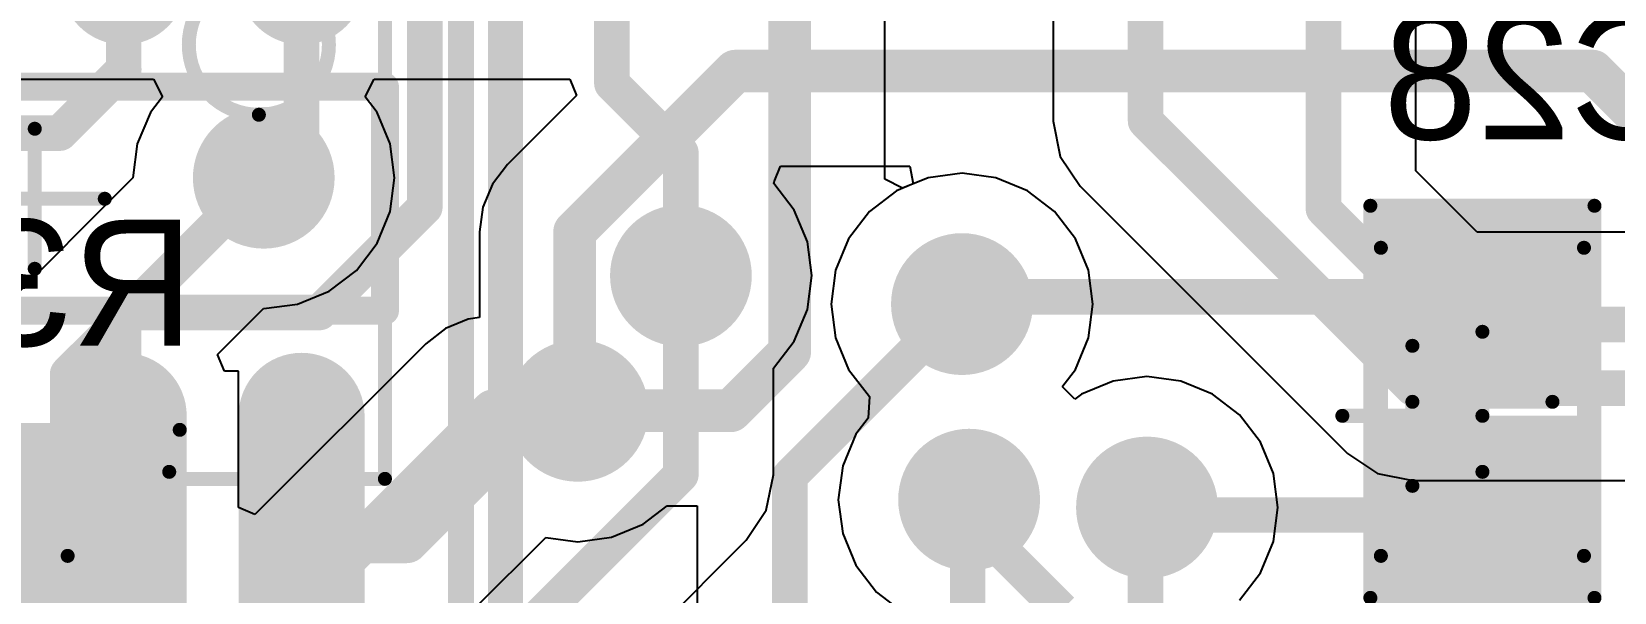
# Model space of a CAD drawing. Header units: millimetres. Extents: x 12 to 126, y 25 to 105.
# Drawn here: x 60.64 to 71.94, y 81.94 to 85.94 of the extents above; entities that cross this region are included whole.
import ezdxf

# ---------------------------------------------------------------- set-up
doc = ezdxf.new("R2010")
doc.units = ezdxf.units.MM
for name, color, linetype in [('BottomLayer', 5, 'Continuous'), ('BottomOverlay', 54, 'Continuous'), ('BottomPaste', 16, 'Continuous'), ('BottomSolder', 6, 'Continuous'), ('Mechanical13', 56, 'Continuous'), ('Mechanical15', 56, 'Continuous'), ('MultiLayer', 9, 'Continuous'), ('TopLayer', 1, 'Continuous'), ('TopOverlay', 2, 'Continuous'), ('TopPaste', 8, 'Continuous'), ('TopSolder', 216, 'Continuous'), ('ViaHoleLayer', 16, 'Continuous')]:
    doc.layers.add(name, color=color, linetype=linetype)

# ---------------------------------------------------------------- blocks, each defined once
blk = doc.blocks.new('SO8_M_24')
at = {"layer": 'Mechanical13', "const_width": 0.1}
for points in [[(-2, -2.5), (-2, 2.5)], [(2, 2.5), (-2, 2.5)], [(2, -2.5), (2, 2.5)], [(2, -2.5), (-2, -2.5)]]:
    blk.add_lwpolyline(points, dxfattribs=at)
at = {"layer": 'Mechanical13'}
for points, const_width in [([(-2.025, 2.5, 1), (-1.975, 2.5, 1)], 0.05), ([(-2.025, 2.5, 1), (-1.975, 2.5, 1)], 0.05), ([(1.975, 2.5, 1), (2.025, 2.5, 1)], 0.05), ([(1.975, 2.5, 1), (2.025, 2.5, 1)], 0.05), ([(-0.6, 1.6, 1), (-1.6, 1.6, 1)], 0.1), ([(-1.625, 1.6, 1), (-1.575, 1.6, 1)], 0.05), ([(-0.625, 1.6, 1), (-0.575, 1.6, 1)], 0.05), ([(-2.025, -2.5, 1), (-1.975, -2.5, 1)], 0.05), ([(-2.025, -2.5, 1), (-1.975, -2.5, 1)], 0.05), ([(1.975, -2.5, 1), (2.025, -2.5, 1)], 0.05), ([(1.975, -2.5, 1), (2.025, -2.5, 1)], 0.05)]:
    blk.add_lwpolyline(points, format="xyb", close=True, dxfattribs=dict(at, const_width=const_width))
at = {"layer": 'Mechanical15', "const_width": 0.1}
for points in [[(-4.2, -3), (-4.2, 3)], [(4.2, 3), (-4.2, 3)], [(4.2, -3), (4.2, 3)], [(0, -0.5), (0, 0.5)], [(0.5, 0), (-0.5, 0)], [(4.2, -3), (-4.2, -3)]]:
    blk.add_lwpolyline(points, dxfattribs=at)
at = {"layer": 'Mechanical15', "const_width": 0.05}
for points in [[(-4.225, 3, 1), (-4.175, 3, 1)], [(-4.225, 3, 1), (-4.175, 3, 1)], [(4.175, 3, 1), (4.225, 3, 1)], [(4.175, 3, 1), (4.225, 3, 1)], [(-0.025, 0.5, 1), (0.025, 0.5, 1)], [(-0.525, 0, 1), (-0.475, 0, 1)], [(0.475, 0, 1), (0.525, 0, 1)], [(-0.025, -0.5, 1), (0.025, -0.5, 1)], [(-4.225, -3, 1), (-4.175, -3, 1)], [(-4.225, -3, 1), (-4.175, -3, 1)], [(4.175, -3, 1), (4.225, -3, 1)], [(4.175, -3, 1), (4.225, -3, 1)]]:
    blk.add_lwpolyline(points, format="xyb", close=True, dxfattribs=at)
at = {"layer": 'TopLayer', "const_width": 0.7}
for points in [[(-3.35, 1.905), (-1.55, 1.905)], [(1.55, 1.905), (3.35, 1.905)], [(-3.35, 0.635), (-1.55, 0.635)], [(1.55, 0.635), (3.35, 0.635)], [(-3.35, -0.635), (-1.55, -0.635)], [(1.55, -0.635), (3.35, -0.635)], [(-3.35, -1.905), (-1.55, -1.905)], [(1.55, -1.905), (3.35, -1.905)]]:
    blk.add_lwpolyline(points, dxfattribs=at)
at = {"layer": 'TopLayer', "const_width": 0.35}
for points in [[(-3.525, 1.905, 1), (-3.175, 1.905, 1)], [(-1.725, 1.905, 1), (-1.375, 1.905, 1)], [(1.375, 1.905, 1), (1.725, 1.905, 1)], [(3.175, 1.905, 1), (3.525, 1.905, 1)], [(-3.525, 0.635, 1), (-3.175, 0.635, 1)], [(-1.725, 0.635, 1), (-1.375, 0.635, 1)], [(1.375, 0.635, 1), (1.725, 0.635, 1)], [(3.175, 0.635, 1), (3.525, 0.635, 1)], [(-3.525, -0.635, 1), (-3.175, -0.635, 1)], [(-1.725, -0.635, 1), (-1.375, -0.635, 1)], [(1.375, -0.635, 1), (1.725, -0.635, 1)], [(3.175, -0.635, 1), (3.525, -0.635, 1)], [(-3.525, -1.905, 1), (-3.175, -1.905, 1)], [(-1.725, -1.905, 1), (-1.375, -1.905, 1)], [(1.375, -1.905, 1), (1.725, -1.905, 1)], [(3.175, -1.905, 1), (3.525, -1.905, 1)]]:
    blk.add_lwpolyline(points, format="xyb", close=True, dxfattribs=at)
at = {"layer": 'TopOverlay'}
for points, const_width in [([(-2.325, 2.805, 1), (-2.575, 2.805, 1)], 0.25), ([(-2.638, 2.805, 1), (-2.513, 2.805, 1)], 0.125), ([(-2.387, 2.805, 1), (-2.262, 2.805, 1)], 0.125), ([(-0.85, 2.5, 1), (-0.75, 2.5, 1)], 0.1), ([(-0.85, 2.5, 1), (-0.75, 2.5, 1)], 0.1), ([(0.75, 2.5, 1), (0.85, 2.5, 1)], 0.1), ([(0.75, 2.5, 1), (0.85, 2.5, 1)], 0.1), ([(-0.85, -2.5, 1), (-0.75, -2.5, 1)], 0.1), ([(-0.85, -2.5, 1), (-0.75, -2.5, 1)], 0.1), ([(0.75, -2.5, 1), (0.85, -2.5, 1)], 0.1), ([(0.75, -2.5, 1), (0.85, -2.5, 1)], 0.1)]:
    blk.add_lwpolyline(points, format="xyb", close=True, dxfattribs=dict(at, const_width=const_width))
at = {"layer": 'TopOverlay', "const_width": 0.2}
for points in [[(-0.8, -2.5), (-0.8, 2.5)], [(0.8, 2.5), (-0.8, 2.5)], [(0.8, -2.5), (0.8, 2.5)], [(0.8, -2.5), (-0.8, -2.5)]]:
    blk.add_lwpolyline(points, dxfattribs=at)
at = {"layer": 'TopPaste', "const_width": 0.7}
for points in [[(-3.35, 1.905), (-1.55, 1.905)], [(1.55, 1.905), (3.35, 1.905)], [(-3.35, 0.635), (-1.55, 0.635)], [(1.55, 0.635), (3.35, 0.635)], [(-3.35, -0.635), (-1.55, -0.635)], [(1.55, -0.635), (3.35, -0.635)], [(-3.35, -1.905), (-1.55, -1.905)], [(1.55, -1.905), (3.35, -1.905)]]:
    blk.add_lwpolyline(points, dxfattribs=at)
at = {"layer": 'TopPaste', "const_width": 0.35}
for points in [[(-3.525, 1.905, 1), (-3.175, 1.905, 1)], [(-1.725, 1.905, 1), (-1.375, 1.905, 1)], [(1.375, 1.905, 1), (1.725, 1.905, 1)], [(3.175, 1.905, 1), (3.525, 1.905, 1)], [(-3.525, 0.635, 1), (-3.175, 0.635, 1)], [(-1.725, 0.635, 1), (-1.375, 0.635, 1)], [(1.375, 0.635, 1), (1.725, 0.635, 1)], [(3.175, 0.635, 1), (3.525, 0.635, 1)], [(-3.525, -0.635, 1), (-3.175, -0.635, 1)], [(-1.725, -0.635, 1), (-1.375, -0.635, 1)], [(1.375, -0.635, 1), (1.725, -0.635, 1)], [(3.175, -0.635, 1), (3.525, -0.635, 1)], [(-3.525, -1.905, 1), (-3.175, -1.905, 1)], [(-1.725, -1.905, 1), (-1.375, -1.905, 1)], [(1.375, -1.905, 1), (1.725, -1.905, 1)], [(3.175, -1.905, 1), (3.525, -1.905, 1)]]:
    blk.add_lwpolyline(points, format="xyb", close=True, dxfattribs=at)
at = {"layer": 'TopSolder', "const_width": 0.9}
for points in [[(-3.35, 1.905), (-1.55, 1.905)], [(1.55, 1.905), (3.35, 1.905)], [(-3.35, 0.635), (-1.55, 0.635)], [(1.55, 0.635), (3.35, 0.635)], [(-3.35, -0.635), (-1.55, -0.635)], [(1.55, -0.635), (3.35, -0.635)], [(-3.35, -1.905), (-1.55, -1.905)], [(1.55, -1.905), (3.35, -1.905)]]:
    blk.add_lwpolyline(points, dxfattribs=at)
at = {"layer": 'TopSolder', "const_width": 0.45}
for points in [[(-3.575, 1.905, 1), (-3.125, 1.905, 1)], [(-1.775, 1.905, 1), (-1.325, 1.905, 1)], [(1.325, 1.905, 1), (1.775, 1.905, 1)], [(3.125, 1.905, 1), (3.575, 1.905, 1)], [(-3.575, 0.635, 1), (-3.125, 0.635, 1)], [(-1.775, 0.635, 1), (-1.325, 0.635, 1)], [(1.325, 0.635, 1), (1.775, 0.635, 1)], [(3.125, 0.635, 1), (3.575, 0.635, 1)], [(-3.575, -0.635, 1), (-3.125, -0.635, 1)], [(-1.775, -0.635, 1), (-1.325, -0.635, 1)], [(1.325, -0.635, 1), (1.775, -0.635, 1)], [(3.125, -0.635, 1), (3.575, -0.635, 1)], [(-3.575, -1.905, 1), (-3.125, -1.905, 1)], [(-1.775, -1.905, 1), (-1.325, -1.905, 1)], [(1.325, -1.905, 1), (1.775, -1.905, 1)], [(3.125, -1.905, 1), (3.575, -1.905, 1)]]:
    blk.add_lwpolyline(points, format="xyb", close=True, dxfattribs=at)
blk = doc.blocks.new('C0805_B_29')
at = {"layer": 'BottomLayer'}
for points in [[(-1.3, 0.7), (-1.3, -0.7), (-0.2, 0.7), (-0.2, -0.7)], [(0.2, 0.7), (0.2, -0.7), (1.3, 0.7), (1.3, -0.7)]]:
    blk.add_solid(points, dxfattribs=at)
at = {"layer": 'BottomPaste'}
for points in [[(-1.3, 0.7), (-1.3, -0.7), (-0.2, 0.7), (-0.2, -0.7)], [(0.2, 0.7), (0.2, -0.7), (1.3, 0.7), (1.3, -0.7)]]:
    blk.add_solid(points, dxfattribs=at)
at = {"layer": 'BottomSolder'}
for points in [[(-1.4, 0.8), (-1.4, -0.8), (-0.1, 0.8), (-0.1, -0.8)], [(0.1, 0.8), (0.1, -0.8), (1.4, 0.8), (1.4, -0.8)]]:
    blk.add_solid(points, dxfattribs=at)
at = {"layer": 'Mechanical13', "const_width": 0.1}
for points in [[(-1.1, 0.725), (-1.1, -0.725)], [(-1.1, 0.725), (1.1, 0.725)], [(1.1, 0.725), (1.1, -0.725)], [(-1.1, -0.725), (1.1, -0.725)]]:
    blk.add_lwpolyline(points, dxfattribs=at)
at = {"layer": 'Mechanical13', "const_width": 0.05}
for points in [[(-1.125, 0.725, 1), (-1.075, 0.725, 1)], [(-1.125, 0.725, 1), (-1.075, 0.725, 1)], [(1.075, 0.725, 1), (1.125, 0.725, 1)], [(1.075, 0.725, 1), (1.125, 0.725, 1)], [(-1.125, -0.725, 1), (-1.075, -0.725, 1)], [(-1.125, -0.725, 1), (-1.075, -0.725, 1)], [(1.075, -0.725, 1), (1.125, -0.725, 1)], [(1.075, -0.725, 1), (1.125, -0.725, 1)]]:
    blk.add_lwpolyline(points, format="xyb", close=True, dxfattribs=at)
at = {"layer": 'Mechanical15', "const_width": 0.1}
for points in [[(-1.4, 0.8), (-1.4, -0.8)], [(-1.4, 0.8), (1.4, 0.8)], [(1.4, 0.8), (1.4, -0.8)], [(0, 0.5), (0, -0.5)], [(-0.5, 0), (0.5, 0)], [(-1.4, -0.8), (1.4, -0.8)]]:
    blk.add_lwpolyline(points, dxfattribs=at)
at = {"layer": 'Mechanical15', "const_width": 0.05}
for points in [[(-1.425, 0.8, 1), (-1.375, 0.8, 1)], [(-1.425, 0.8, 1), (-1.375, 0.8, 1)], [(1.375, 0.8, 1), (1.425, 0.8, 1)], [(1.375, 0.8, 1), (1.425, 0.8, 1)], [(-0.025, 0.5, 1), (0.025, 0.5, 1)], [(-0.525, 0, 1), (-0.475, 0, 1)], [(0.475, 0, 1), (0.525, 0, 1)], [(-0.025, -0.5, 1), (0.025, -0.5, 1)], [(-1.425, -0.8, 1), (-1.375, -0.8, 1)], [(-1.425, -0.8, 1), (-1.375, -0.8, 1)], [(1.375, -0.8, 1), (1.425, -0.8, 1)], [(1.375, -0.8, 1), (1.425, -0.8, 1)]]:
    blk.add_lwpolyline(points, format="xyb", close=True, dxfattribs=at)
blk = doc.blocks.new('C0805_B_86')
at = {"layer": 'BottomLayer'}
for points in [[(-1.3, 0.7), (-1.3, -0.7), (-0.2, 0.7), (-0.2, -0.7)], [(0.2, 0.7), (0.2, -0.7), (1.3, 0.7), (1.3, -0.7)]]:
    blk.add_solid(points, dxfattribs=at)
at = {"layer": 'BottomPaste'}
for points in [[(-1.3, 0.7), (-1.3, -0.7), (-0.2, 0.7), (-0.2, -0.7)], [(0.2, 0.7), (0.2, -0.7), (1.3, 0.7), (1.3, -0.7)]]:
    blk.add_solid(points, dxfattribs=at)
at = {"layer": 'BottomSolder'}
for points in [[(-1.4, 0.8), (-1.4, -0.8), (-0.1, 0.8), (-0.1, -0.8)], [(0.1, 0.8), (0.1, -0.8), (1.4, 0.8), (1.4, -0.8)]]:
    blk.add_solid(points, dxfattribs=at)
at = {"layer": 'Mechanical13', "const_width": 0.1}
for points in [[(-1.1, -0.725), (-1.1, 0.725)], [(1.1, 0.725), (-1.1, 0.725)], [(1.1, -0.725), (1.1, 0.725)], [(1.1, -0.725), (-1.1, -0.725)]]:
    blk.add_lwpolyline(points, dxfattribs=at)
at = {"layer": 'Mechanical13', "const_width": 0.05}
for points in [[(-1.125, 0.725, 1), (-1.075, 0.725, 1)], [(-1.125, 0.725, 1), (-1.075, 0.725, 1)], [(1.075, 0.725, 1), (1.125, 0.725, 1)], [(1.075, 0.725, 1), (1.125, 0.725, 1)], [(-1.125, -0.725, 1), (-1.075, -0.725, 1)], [(-1.125, -0.725, 1), (-1.075, -0.725, 1)], [(1.075, -0.725, 1), (1.125, -0.725, 1)], [(1.075, -0.725, 1), (1.125, -0.725, 1)]]:
    blk.add_lwpolyline(points, format="xyb", close=True, dxfattribs=at)
at = {"layer": 'Mechanical15', "const_width": 0.1}
for points in [[(-1.4, -0.8), (-1.4, 0.8)], [(1.4, 0.8), (-1.4, 0.8)], [(1.4, -0.8), (1.4, 0.8)], [(0, -0.5), (0, 0.5)], [(0.5, 0), (-0.5, 0)], [(1.4, -0.8), (-1.4, -0.8)]]:
    blk.add_lwpolyline(points, dxfattribs=at)
at = {"layer": 'Mechanical15', "const_width": 0.05}
for points in [[(-1.425, 0.8, 1), (-1.375, 0.8, 1)], [(-1.425, 0.8, 1), (-1.375, 0.8, 1)], [(1.375, 0.8, 1), (1.425, 0.8, 1)], [(1.375, 0.8, 1), (1.425, 0.8, 1)], [(-0.025, 0.5, 1), (0.025, 0.5, 1)], [(-0.525, 0, 1), (-0.475, 0, 1)], [(0.475, 0, 1), (0.525, 0, 1)], [(-0.025, -0.5, 1), (0.025, -0.5, 1)], [(-1.425, -0.8, 1), (-1.375, -0.8, 1)], [(-1.425, -0.8, 1), (-1.375, -0.8, 1)], [(1.375, -0.8, 1), (1.425, -0.8, 1)], [(1.375, -0.8, 1), (1.425, -0.8, 1)]]:
    blk.add_lwpolyline(points, format="xyb", close=True, dxfattribs=at)
blk = doc.blocks.new('SOIC20_N_94')
at = {"layer": 'Mechanical13', "const_width": 0.1}
blk.add_lwpolyline([(-3.75, 6.4), (3.75, 6.4)], dxfattribs=at)
at = {"layer": 'Mechanical15', "const_width": 0.1}
for points in [[(-5.95, 6.75), (5.95, 6.75)], [(0, 0.5), (0, -0.5)], [(-0.5, 0), (0.5, 0)]]:
    blk.add_lwpolyline(points, dxfattribs=at)
at = {"layer": 'Mechanical15', "const_width": 0.05}
for points in [[(-0.025, 0.5, 1), (0.025, 0.5, 1)], [(-0.525, 0, 1), (-0.475, 0, 1)], [(0.475, 0, 1), (0.525, 0, 1)], [(-0.025, -0.5, 1), (0.025, -0.5, 1)]]:
    blk.add_lwpolyline(points, format="xyb", close=True, dxfattribs=at)
at = {"layer": 'TopOverlay', "const_width": 0.2}
blk.add_lwpolyline([(-3, 6.5), (3, 6.5)], dxfattribs=at)

msp = doc.modelspace()

# ---------------------------------------------------------------- linework, layer by layer
at = {"layer": 'BottomLayer'}
for p, q in [((60.176, 85.605), (61.513, 85.605)), ((61.513, 85.605), (61.576, 85.478)), ((63.024, 85.478), (63.087, 85.605)), ((63.087, 85.605), (64.484, 85.605)), ((64.484, 85.605), (64.533, 85.488)), ((61.576, 85.478), (61.491, 85.367)), ((63.109, 85.367), (63.024, 85.478)), ((64.533, 85.488), (64.04, 84.995)), ((61.491, 85.367), (61.397, 85.142)), ((63.203, 85.142), (63.109, 85.367)), ((61.397, 85.142), (61.366, 84.9)), ((63.234, 84.9), (63.203, 85.142)), ((64.04, 84.995), (63.932, 84.854)), ((65.943, 84.872), (65.988, 84.984)), ((65.988, 84.984), (66.912, 84.984)), ((66.912, 84.984), (66.937, 84.857)), ((61.366, 84.899), (60.434, 83.966)), ((61.366, 84.9), (61.366, 84.899)), ((63.203, 84.658), (63.234, 84.9)), ((63.932, 84.854), (63.864, 84.691)), ((65.941, 84.859), (65.943, 84.872)), ((66.087, 84.668), (65.941, 84.859)), ((66.937, 84.857), (66.817, 84.807)), ((66.817, 84.807), (66.624, 84.659)), ((63.109, 84.433), (63.203, 84.658)), ((63.864, 84.691), (63.841, 84.515)), ((66.181, 84.443), (66.087, 84.668)), ((66.624, 84.659), (66.475, 84.465)), ((63.841, 84.515), (63.841, 83.902)), ((62.961, 84.239), (63.109, 84.433)), ((66.212, 84.201), (66.181, 84.443)), ((66.475, 84.465), (66.382, 84.24)), ((62.767, 84.091), (62.961, 84.239)), ((66.181, 83.959), (66.212, 84.201)), ((66.382, 84.24), (66.35, 83.998)), ((62.542, 83.997), (62.767, 84.091)), ((61.97, 83.637), (62.299, 83.966)), ((62.299, 83.966), (62.3, 83.966)), ((62.3, 83.966), (62.542, 83.997)), ((66.087, 83.734), (66.181, 83.959)), ((66.35, 83.998), (66.382, 83.756)), ((63.76, 83.891), (63.597, 83.823)), ((63.841, 83.902), (63.76, 83.891)), ((63.597, 83.823), (63.456, 83.715)), ((65.939, 83.54), (66.087, 83.734)), ((66.382, 83.756), (66.475, 83.531)), ((62.019, 83.52), (61.97, 83.637)), ((63.456, 83.715), (62.237, 82.496)), ((62.12, 83.52), (62.019, 83.52)), ((62.12, 82.545), (62.12, 83.52)), ((65.938, 83.539), (65.939, 83.54)), ((65.938, 82.779), (65.938, 83.539)), ((66.475, 83.531), (66.624, 83.337)), ((66.624, 83.337), (66.615, 83.184)), ((66.615, 83.184), (66.526, 83.068)), ((66.526, 83.068), (66.433, 82.843)), ((66.433, 82.843), (66.401, 82.601)), ((65.887, 82.526), (65.938, 82.779)), ((66.401, 82.601), (66.433, 82.359)), ((62.237, 82.496), (62.12, 82.545)), ((65.744, 82.312), (65.887, 82.526)), ((63.675, 80.242), (65.744, 82.312)), ((65.744, 82.312), (65.744, 82.312)), ((66.433, 82.359), (66.526, 82.134)), ((66.526, 82.134), (66.675, 81.94)), ((66.675, 81.94), (66.868, 81.792))]:
    msp.add_line(p, q, dxfattribs=at)
for points, const_width in [([(64.519, 84.515), (65.666, 85.662)], 0.305), ([(65.666, 85.662), (71.788, 85.662)], 0.305), ([(71.788, 85.662), (73.5, 83.95)], 0.305), ([(60.9, 83.5), (62.3, 84.9)], 0.254), ([(64.519, 83.258), (64.519, 84.515)], 0.305), ([(65.278, 82.779), (65.278, 84.201)], 0.254), ([(67.285, 83.998), (67.337, 84.05)], 0.254), ([(67.337, 84.05), (71, 84.05)], 0.254), ([(60.9, 82.45), (60.9, 83.5)], 0.254), ([(61.65, 80.95), (63.936, 83.236)], 0.305), ([(63.936, 83.236), (64.541, 83.236)], 0.305), ([(64.519, 83.258), (64.541, 83.236)], 0.305), ([(63, 80.501), (65.278, 82.779)], 0.254), ([(67.335, 82.472), (67.335, 82.601)], 0.254), ([(67.335, 82.472), (67.996, 81.812)], 0.254), ([(68.605, 82.545), (68.659, 82.492)], 0.254), ([(68.659, 82.492), (70.942, 82.492)], 0.254), ([(70.942, 82.492), (71, 82.55)], 0.254)]:
    msp.add_lwpolyline(points, dxfattribs=dict(at, const_width=const_width))
for points, const_width in [([(65.59, 85.662, 1), (65.742, 85.662, 1)], 0.152), ([(65.59, 85.662, 1), (65.742, 85.662, 1)], 0.152), ([(71.712, 85.662, 1), (71.864, 85.662, 1)], 0.152), ([(71.712, 85.662, 1), (71.864, 85.662, 1)], 0.152), ([(62.097, 84.9, 1), (62.503, 84.9, 1)], 0.406), ([(62.236, 84.9, 1), (62.363, 84.9, 1)], 0.127), ([(64.443, 84.515, 1), (64.595, 84.515, 1)], 0.152), ([(64.443, 84.515, 1), (64.595, 84.515, 1)], 0.152), ([(65.075, 84.201, 1), (65.481, 84.201, 1)], 0.406), ([(67.081, 83.998, 1), (67.488, 83.998, 1)], 0.406), ([(65.215, 84.201, 1), (65.341, 84.201, 1)], 0.127), ([(67.273, 84.05, 1), (67.4, 84.05, 1)], 0.127), ([(67.273, 84.05, 1), (67.4, 84.05, 1)], 0.127), ([(70.937, 84.05, 1), (71.064, 84.05, 1)], 0.127), ([(67.221, 83.998, 1), (67.348, 83.998, 1)], 0.127), ([(60.837, 83.5, 1), (60.964, 83.5, 1)], 0.127), ([(60.837, 83.5, 1), (60.964, 83.5, 1)], 0.127), ([(64.338, 83.236, 1), (64.745, 83.236, 1)], 0.406), ([(63.86, 83.236, 1), (64.012, 83.236, 1)], 0.152), ([(63.86, 83.236, 1), (64.012, 83.236, 1)], 0.152), ([(64.443, 83.258, 1), (64.595, 83.258, 1)], 0.152), ([(64.443, 83.258, 1), (64.595, 83.258, 1)], 0.152), ([(64.465, 83.236, 1), (64.618, 83.236, 1)], 0.152), ([(64.465, 83.236, 1), (64.618, 83.236, 1)], 0.152), ([(67.132, 82.601, 1), (67.539, 82.601, 1)], 0.406), ([(68.402, 82.545, 1), (68.809, 82.545, 1)], 0.406), ([(65.215, 82.779, 1), (65.341, 82.779, 1)], 0.127), ([(65.215, 82.779, 1), (65.341, 82.779, 1)], 0.127), ([(67.272, 82.601, 1), (67.399, 82.601, 1)], 0.127), ([(67.272, 82.472, 1), (67.399, 82.472, 1)], 0.127), ([(67.272, 82.472, 1), (67.399, 82.472, 1)], 0.127), ([(68.542, 82.545, 1), (68.669, 82.545, 1)], 0.127), ([(68.595, 82.492, 1), (68.722, 82.492, 1)], 0.127), ([(68.595, 82.492, 1), (68.722, 82.492, 1)], 0.127), ([(70.878, 82.492, 1), (71.005, 82.492, 1)], 0.127), ([(70.878, 82.492, 1), (71.005, 82.492, 1)], 0.127), ([(70.937, 82.55, 1), (71.064, 82.55, 1)], 0.127), ([(60.837, 82.45, 1), (60.964, 82.45, 1)], 0.127)]:
    msp.add_lwpolyline(points, format="xyb", close=True, dxfattribs=dict(at, const_width=const_width))
at = {"layer": 'BottomSolder', "const_width": 0.506}
for points in [[(62.047, 84.9, 1), (62.553, 84.9, 1)], [(65.025, 84.201, 1), (65.531, 84.201, 1)], [(67.031, 83.998, 1), (67.538, 83.998, 1)], [(64.288, 83.236, 1), (64.795, 83.236, 1)], [(67.082, 82.601, 1), (67.589, 82.601, 1)], [(68.352, 82.545, 1), (68.859, 82.545, 1)]]:
    msp.add_lwpolyline(points, format="xyb", close=True, dxfattribs=at)
at = {"layer": 'MultiLayer', "const_width": 0.406}
for points in [[(62.097, 84.9, 1), (62.503, 84.9, 1)], [(65.075, 84.201, 1), (65.481, 84.201, 1)], [(67.081, 83.998, 1), (67.488, 83.998, 1)], [(64.338, 83.236, 1), (64.745, 83.236, 1)], [(67.132, 82.601, 1), (67.539, 82.601, 1)], [(68.402, 82.545, 1), (68.809, 82.545, 1)]]:
    msp.add_lwpolyline(points, format="xyb", close=True, dxfattribs=at)
at = {"layer": 'TopLayer'}
for p, q in [((66.733, 84.889), (66.733, 86.437)), ((67.935, 86.413), (67.935, 85.305)), ((70.525, 84.95), (70.525, 86.175)), ((67.935, 85.305), (67.935, 85.305)), ((67.935, 85.305), (67.986, 85.053)), ((67.986, 85.053), (68.129, 84.839)), ((66.86, 84.825), (66.733, 84.889)), ((67.043, 84.9), (66.86, 84.825)), ((67.285, 84.932), (67.043, 84.9)), ((67.526, 84.9), (67.285, 84.932)), ((67.752, 84.807), (67.526, 84.9)), ((70.963, 84.511), (70.525, 84.95)), ((67.945, 84.659), (67.752, 84.807)), ((68.129, 84.839), (70.036, 82.931)), ((68.094, 84.465), (67.945, 84.659)), ((68.187, 84.24), (68.094, 84.465)), ((74.613, 84.511), (70.963, 84.511)), ((68.219, 83.998), (68.187, 84.24)), ((68.187, 83.756), (68.219, 83.998)), ((68.094, 83.531), (68.187, 83.756)), ((68.005, 83.415), (68.094, 83.531)), ((68.004, 83.404), (68.005, 83.415)), ((68.091, 83.318), (68.004, 83.404)), ((68.364, 83.448), (68.138, 83.354)), ((68.605, 83.48), (68.364, 83.448)), ((68.847, 83.448), (68.605, 83.48)), ((69.073, 83.354), (68.847, 83.448)), ((68.138, 83.354), (68.091, 83.318)), ((69.266, 83.206), (69.073, 83.354)), ((69.415, 83.012), (69.266, 83.206)), ((69.508, 82.787), (69.415, 83.012)), ((70.036, 82.931), (70.036, 82.931)), ((70.036, 82.931), (70.25, 82.788)), ((69.54, 82.545), (69.508, 82.787)), ((70.25, 82.788), (70.502, 82.738)), ((70.502, 82.738), (72.745, 82.738)), ((65.009, 82.427), (65.179, 82.558)), ((65.179, 82.558), (65.395, 82.558)), ((65.395, 82.558), (65.395, 80.526)), ((69.508, 82.303), (69.54, 82.545)), ((64.783, 82.333), (65.009, 82.427)), ((63.802, 81.821), (64.313, 82.332)), ((64.313, 82.332), (64.541, 82.301)), ((64.541, 82.301), (64.783, 82.333)), ((69.415, 82.078), (69.508, 82.303)), ((69.266, 81.884), (69.415, 82.078))]:
    msp.add_line(p, q, dxfattribs=at)
for points, const_width in [([(63.449, 84.689), (63.449, 89.891)], 0.254), ([(64.785, 85.573), (64.785, 87.75)], 0.254), ([(66.055, 83.657), (66.055, 87.75)], 0.305), ([(68.595, 85.305), (68.595, 87.75)], 0.254), ([(69.865, 84.677), (69.865, 87.75)], 0.254), ([(61.3, 85.674), (61.3, 87.2)], 0.254), ([(62.57, 85.17), (62.57, 87.2)], 0.254), ([(60.845, 85.219), (61.3, 85.674)], 0.254), ([(64.785, 85.573), (65.278, 85.08)], 0.254), ([(68.595, 85.305), (70.502, 83.398)], 0.254), ([(58.312, 85.219), (60.845, 85.219)], 0.254), ([(62.3, 84.9), (62.57, 85.17)], 0.254), ([(65.278, 84.201), (65.278, 85.08)], 0.254), ([(62.698, 83.938), (63.449, 84.689)], 0.254), ([(69.865, 84.677), (70.69, 83.852)], 0.254), ([(61.3, 83.875), (61.363, 83.938)], 0.254), ([(61.363, 83.938), (62.698, 83.938)], 0.254), ([(66.055, 82.768), (67.285, 83.998)], 0.254), ([(61.3, 82.3), (61.3, 83.875)], 0.254), ([(70.69, 83.852), (82.714, 83.852)], 0.254), ([(65.634, 83.236), (66.055, 83.657)], 0.305), ([(70.502, 83.398), (82.902, 83.398)], 0.254), ([(63.322, 82.3), (64.258, 83.236)], 0.305), ([(64.541, 83.236), (65.634, 83.236)], 0.305), ([(66.055, 78.65), (66.055, 82.768)], 0.254), ([(67.325, 82.59), (67.335, 82.601)], 0.254), ([(67.325, 78.65), (67.325, 82.59)], 0.254), ([(68.595, 82.535), (68.605, 82.545)], 0.254), ([(68.595, 78.65), (68.595, 82.535)], 0.254), ([(62.57, 82.3), (63.322, 82.3)], 0.305)]:
    msp.add_lwpolyline(points, dxfattribs=dict(at, const_width=const_width))
for points, const_width in [([(61.237, 85.674, 1), (61.364, 85.674, 1)], 0.127), ([(61.237, 85.674, 1), (61.364, 85.674, 1)], 0.127), ([(64.722, 85.573, 1), (64.849, 85.573, 1)], 0.127), ([(64.722, 85.573, 1), (64.849, 85.573, 1)], 0.127), ([(68.532, 85.305, 1), (68.659, 85.305, 1)], 0.127), ([(68.532, 85.305, 1), (68.659, 85.305, 1)], 0.127), ([(60.781, 85.219, 1), (60.908, 85.219, 1)], 0.127), ([(60.781, 85.219, 1), (60.908, 85.219, 1)], 0.127), ([(62.097, 84.9, 1), (62.503, 84.9, 1)], 0.406), ([(62.507, 85.17, 1), (62.634, 85.17, 1)], 0.127), ([(62.507, 85.17, 1), (62.634, 85.17, 1)], 0.127), ([(65.215, 85.08, 1), (65.341, 85.08, 1)], 0.127), ([(65.215, 85.08, 1), (65.341, 85.08, 1)], 0.127), ([(62.236, 84.9, 1), (62.363, 84.9, 1)], 0.127), ([(63.386, 84.689, 1), (63.513, 84.689, 1)], 0.127), ([(63.386, 84.689, 1), (63.513, 84.689, 1)], 0.127), ([(69.802, 84.677, 1), (69.929, 84.677, 1)], 0.127), ([(69.802, 84.677, 1), (69.929, 84.677, 1)], 0.127), ([(65.075, 84.201, 1), (65.481, 84.201, 1)], 0.406), ([(67.081, 83.998, 1), (67.488, 83.998, 1)], 0.406), ([(65.215, 84.201, 1), (65.341, 84.201, 1)], 0.127), ([(61.3, 83.938, 1), (61.427, 83.938, 1)], 0.127), ([(61.3, 83.938, 1), (61.427, 83.938, 1)], 0.127), ([(62.635, 83.938, 1), (62.762, 83.938, 1)], 0.127), ([(62.635, 83.938, 1), (62.762, 83.938, 1)], 0.127), ([(67.221, 83.998, 1), (67.348, 83.998, 1)], 0.127), ([(61.237, 83.875, 1), (61.364, 83.875, 1)], 0.127), ([(61.237, 83.875, 1), (61.364, 83.875, 1)], 0.127), ([(70.627, 83.852, 1), (70.754, 83.852, 1)], 0.127), ([(70.627, 83.852, 1), (70.754, 83.852, 1)], 0.127), ([(65.979, 83.657, 1), (66.131, 83.657, 1)], 0.152), ([(65.979, 83.657, 1), (66.131, 83.657, 1)], 0.152), ([(64.338, 83.236, 1), (64.745, 83.236, 1)], 0.406), ([(70.439, 83.398, 1), (70.566, 83.398, 1)], 0.127), ([(70.439, 83.398, 1), (70.566, 83.398, 1)], 0.127), ([(64.182, 83.236, 1), (64.334, 83.236, 1)], 0.152), ([(64.465, 83.236, 1), (64.618, 83.236, 1)], 0.152), ([(65.557, 83.236, 1), (65.71, 83.236, 1)], 0.152), ([(65.557, 83.236, 1), (65.71, 83.236, 1)], 0.152), ([(67.132, 82.601, 1), (67.539, 82.601, 1)], 0.406), ([(68.402, 82.545, 1), (68.809, 82.545, 1)], 0.406), ([(65.992, 82.768, 1), (66.119, 82.768, 1)], 0.127), ([(65.992, 82.768, 1), (66.119, 82.768, 1)], 0.127), ([(67.262, 82.59, 1), (67.389, 82.59, 1)], 0.127), ([(67.262, 82.59, 1), (67.389, 82.59, 1)], 0.127), ([(67.272, 82.601, 1), (67.399, 82.601, 1)], 0.127), ([(68.532, 82.535, 1), (68.659, 82.535, 1)], 0.127), ([(68.532, 82.535, 1), (68.659, 82.535, 1)], 0.127), ([(68.542, 82.545, 1), (68.669, 82.545, 1)], 0.127), ([(61.237, 82.3, 1), (61.364, 82.3, 1)], 0.127), ([(62.494, 82.3, 1), (62.646, 82.3, 1)], 0.152), ([(63.246, 82.3, 1), (63.398, 82.3, 1)], 0.152), ([(63.246, 82.3, 1), (63.398, 82.3, 1)], 0.152)]:
    msp.add_lwpolyline(points, format="xyb", close=True, dxfattribs=dict(at, const_width=const_width))
at = {"layer": 'TopSolder', "const_width": 0.506}
for points in [[(62.047, 84.9, 1), (62.553, 84.9, 1)], [(65.025, 84.201, 1), (65.531, 84.201, 1)], [(67.031, 83.998, 1), (67.538, 83.998, 1)], [(64.288, 83.236, 1), (64.795, 83.236, 1)], [(67.082, 82.601, 1), (67.589, 82.601, 1)], [(68.352, 82.545, 1), (68.859, 82.545, 1)]]:
    msp.add_lwpolyline(points, format="xyb", close=True, dxfattribs=at)
at = {"layer": 'ViaHoleLayer', "const_width": 0.203}
for points in [[(62.198, 84.9, 1), (62.402, 84.9, 1)], [(65.176, 84.201, 1), (65.38, 84.201, 1)], [(67.183, 83.998, 1), (67.386, 83.998, 1)], [(64.44, 83.236, 1), (64.643, 83.236, 1)], [(67.234, 82.601, 1), (67.437, 82.601, 1)], [(68.504, 82.545, 1), (68.707, 82.545, 1)]]:
    msp.add_lwpolyline(points, format="xyb", close=True, dxfattribs=at)

# ---------------------------------------------------------------- block references
for name, p, rotation in [('SOIC20_N_94', (70.5, 83.2), 90), ('SO8_M_24', (60.665, 84.75), 270), ('C0805_B_86', (71, 83.3), 270), ('C0805_B_29', (60.9, 81.7), 90)]:
    msp.add_blockref(name, p, dxfattribs=dict(rotation=rotation))

# ---------------------------------------------------------------- texts
at = {"layer": 'BottomOverlay', "text_generation_flag": 2}
for s, p in [('C28', (72.501, 85.174)), ('R3', (61.8, 83.7))]:
    msp.add_text(s, height=0.9, dxfattribs=at).set_placement(p)

doc.saveas('drawing.dxf')
